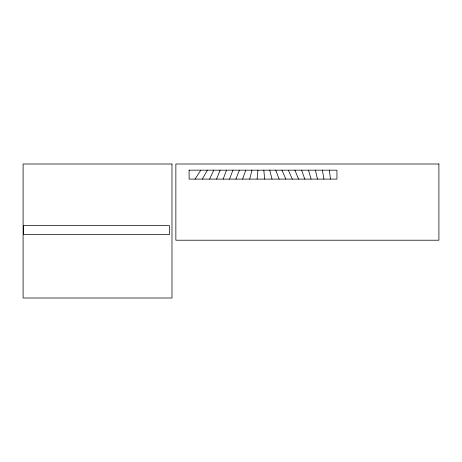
<?xml version="1.0" encoding="UTF-8"?>
<svg xmlns="http://www.w3.org/2000/svg" width="462" height="462" viewBox="0 0 462 462"><rect width="100%" height="100%" fill="white"/><g stroke="black" fill="none" stroke-linecap="round" stroke-linejoin="round"><path stroke-width="0.69" d="M257.097 179.106L257.963 170.172M249.688 179.106L251.975 170.172M242.608 179.106L245.79 170.172M223.186 179.106L226.484 170.172M229.556 179.106L232.923 170.172M235.932 179.106L239.403 170.172M216.557 179.106L220.114 170.172M209.604 179.106L213.762 170.172M202.385 179.106L207.334 170.172M195.028 179.106L200.826 170.172M288.34 170.172L292.296 179.106M281.941 170.172L285.874 179.106M294.918 170.172L298.544 179.106M275.745 170.172L279.129 179.106M301.651 170.172L304.776 179.106M308.506 170.172L311.076 179.106M269.733 170.172L272.014 179.106M315.436 170.172L317.463 179.106M322.418 170.172L323.92 179.106M329.423 170.172L330.417 179.106M263.848 170.172L264.611 179.106M23.626 225.641L23.62 234.575L169.467 234.575L169.45 225.641L23.626 225.641M189.097 170.172L189.097 179.106L336.937 179.106L336.937 170.172L189.097 170.172M171.98 164.004L23.1 164.004L23.1 297.996L171.98 297.996L171.98 164.004M438.9 164.004L175.86 164.004L175.86 240.217L438.9 240.217L438.9 164.004"/></g></svg>
